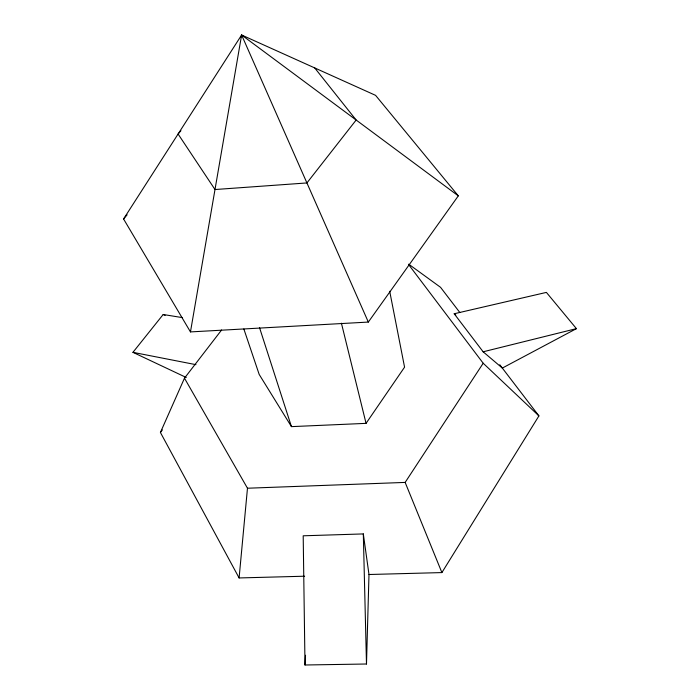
<?xml version="1.0" encoding="UTF-8"?>
<svg xmlns="http://www.w3.org/2000/svg" width="700" height="700" viewBox="0 0 700 700"><rect width="100%" height="100%" fill="white"/><g stroke="black" fill="none" stroke-linecap="round" stroke-linejoin="round"><path stroke-width="1.05" d="M366.485 664.003L368.988 574.508L363.317 533.925L303.196 535.798L304.999 665L366.485 664.003L363.317 533.925M304.999 665L305.533 655.244M304.623 576.214L239.102 577.946L247.476 488.224L184.476 378.175L221.602 329.98M190.461 331.914L241.623 35L375.576 95.349L458.308 195.86L368.331 322.07L190.461 331.914L123.576 218.977L241.623 35L458.308 195.86M240.949 37.065L241.623 35L368.331 322.07M239.102 577.946L160.414 432.477L184.476 378.175M368.988 574.508L441.892 572.582L538.921 415.905L499.765 364.726M247.476 488.224L405.151 482.414L483.192 363.239L408.502 264.416M243.854 328.991L259.184 374.439L291.445 426.632L366.056 423.36L404.565 367.168L389.707 291.296M160.414 432.477L162.374 429.914M186.27 377.493L132.947 352.336L163.188 314.501L182.551 317.642M123.576 218.977L127.111 214.812M180.924 130.707L178.089 134.015L214.996 189.534L306.924 182.936L356.151 120.024L314.72 67.935M576.424 328.641L502.329 368.069L483.14 351.794L454.195 313.757L546.394 292.399L576.424 328.641L483.14 351.794M132.947 352.336L195.974 364.674M163.188 314.501L165.156 315.385M408.73 264.197L440.554 287.324L459.778 312.445M454.195 313.757L455.814 315.166M483.192 363.239L538.921 415.905M405.151 482.414L441.892 572.582M259.56 327.749L291.445 426.632M341.416 323.19L366.056 423.36"/></g></svg>
